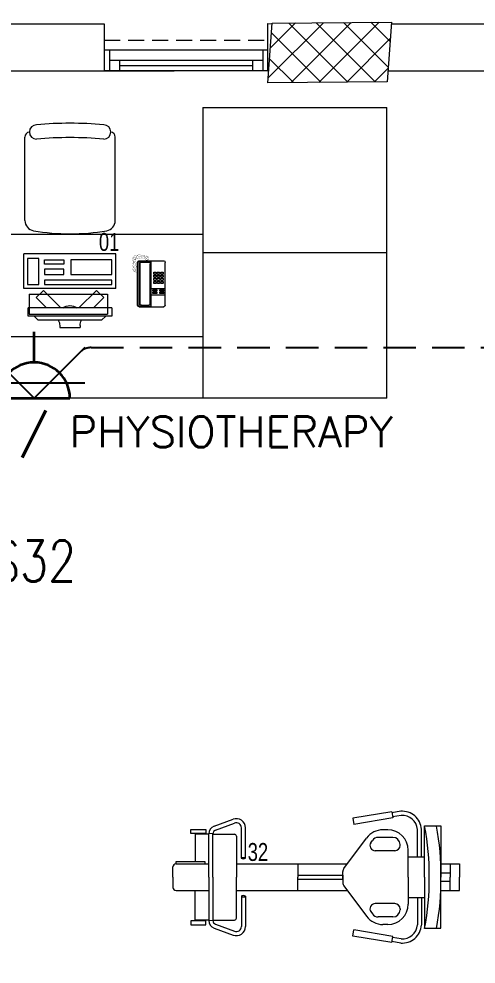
# Model space of a CAD drawing. Header units: inches. Extents: x -12418 to 57169, y -29325 to 19878.
# Drawn here: x 39990 to 42225, y 4208 to 8826 of the extents above; entities that cross this region are included whole.
import ezdxf
from ezdxf import colors
from ezdxf.entities.mleader import LeaderData, LeaderLine
from ezdxf.enums import TextEntityAlignment as Align
from ezdxf.math import Vec2, Vec3

# ---------------------------------------------------------------- set-up
doc = ezdxf.new("R2010")
doc.units = ezdxf.units.IN
doc.header["$LTSCALE"] = 25
doc.header["$MEASUREMENT"] = 0
for name, pattern in [('00-Ground Floor$0$HIDDEN2', [0.1875, 0.125, -0.0625]), ('DASHDOT', [25.4, 12.7, -6.35, 0, -6.35]), ('HIDDEN', [9.525, 6.35, -3.175])]:
    doc.linetypes.add(name, pattern=pattern)
doc.layers.get('0').update_dxf_attribs({"color": 8})
doc.layers.get('Defpoints').update_dxf_attribs({"color": 8})
for name, color, linetype, lineweight in [('00-Ground Floor$0$72_EGR_BASE_TEXT', 252, 'Continuous', 5), ('00-Ground Floor$0$72_EGR_EQP_TAG', 142, 'Continuous', 5), ('00-Ground Floor$0$Aluminum', 251, 'Continuous', 5), ('00-Ground Floor$0$C-HYDR-CTCH', 251, 'Continuous', 5), ('00-Ground Floor$0$Hatch', 254, 'Continuous', 5), ('00-Ground Floor$0$LOADING', 253, 'Continuous', 5), ('00-Ground Floor$0$Proj', 251, 'Continuous', 5), ('00-Ground Floor$0$Walls', 251, 'Continuous', 5), ('E-LITE-CIRC @ 100', 6, 'Continuous', 25), ('E-LITE-CLNG-CNDT', 6, 'DASHDOT', 35), ('E-LITE-EXIT-NUMB', 6, 'Continuous', 25), ('E-POWR-FLOR-CNDT', 6, 'HIDDEN', 25), ('E-POWR-WALL @ 100', 4, 'Continuous', 35)]:
    doc.layers.add(name, color=color, linetype=linetype, lineweight=lineweight)
doc.styles.add('00-Ground Floor$0$SIMPLEX', font='SIMPLEX.shx', dxfattribs={"height": 150})
doc.styles.add('00-Ground Floor$0$X3G_ENTITY_257CFD', font='swisscl.ttf', dxfattribs={"height": 200})
doc.styles.add('DC_Simplex', font='SIMPLEX.shx', dxfattribs={"width": 0.7})

# ---------------------------------------------------------------- blocks, each defined once
blk = doc.blocks.new('00-Ground Floor$0$exercicebike')
at = {"linetype": 'Continuous', "lineweight": 5}
for p, q in [((-13.7, 1399.9), (51.3, 1399.9)), ((-13.7, 1309.2), (-13.7, 1399.9)), ((116.3, 1399.9), (51.3, 1399.9)), ((116.3, 1309.2), (116.3, 1399.9)), ((-13.7, 1354.9), (51.3, 1354.9)), ((31, 1354.9), (31, 1309.9)), ((116.3, 1354.9), (51.3, 1354.9)), ((71.7, 1354.9), (71.7, 1309.9)), ((-198.7, 1229.9), (-198.7, 1309.9)), ((-198.7, 1309.9), (51.3, 1309.9)), ((301.3, 1309.9), (51.3, 1309.9)), ((301.3, 1229.9), (301.3, 1309.9)), ((51.3, 1229.9), (-198.7, 1229.9)), ((-48.7, 1214.9), (-182.3, 1214.9)), ((-48.7, 1149.9), (-48.7, 1229.9)), ((51.3, 1229.9), (301.3, 1229.9)), ((151.3, 1149.9), (151.3, 1229.9)), ((151.3, 1214.9), (285, 1214.9)), ((-48.7, 1194.9), (-181.6, 1194.9)), ((151.3, 1194.9), (284.3, 1194.9)), ((-270.5, 1113), (-263.4, 1070.3)), ((-250.6, 1115.3), (-243.7, 1073.6)), ((-103, 1110), (-108.1, 1110)), ((-48.7, 1149.9), (-80, 1149.9)), ((51.3, 1149.9), (-48.7, 1149.9)), ((51.3, 1149.9), (151.3, 1149.9)), ((151.3, 1149.9), (182.6, 1149.9)), ((205.7, 1110), (210.8, 1110)), ((353.3, 1115.3), (346.3, 1073.6)), ((373.2, 1113), (366.1, 1070.3)), ((-267.7, 1069.6), (-238.1, 1074.5)), ((-267.7, 1069.6), (-236.1, 878.7)), ((-238.1, 1074.5), (-206.5, 883.6)), ((-143.1, 1075), (-143.1, 1003.3)), ((-78, 1085), (-78, 987.7)), ((180.7, 1085), (180.7, 987.7)), ((245.8, 1075), (245.8, 1003.3)), ((340.8, 1074.5), (309.2, 883.6)), ((370.4, 1069.6), (338.8, 878.7)), ((370.4, 1069.6), (340.8, 1074.5)), ((-180, 1049.9), (-180, 1026.2)), ((282.6, 1049.9), (282.6, 1026.2)), ((-117.2, 967.1), (-127.9, 974.4)), ((219.8, 967.1), (230.5, 974.4)), ((9.1, 834.9), (-139.8, 946)), ((93.6, 834.9), (242.5, 946)), ((-236.1, 878.7), (-206.5, 883.6)), ((338.8, 878.7), (309.2, 883.6)), ((-13.7, 309.9), (-13.7, 851.9)), ((116.3, 309.9), (116.3, 851.9)), ((51.3, 829.9), (24.1, 829.9)), ((41.6, 829.9), (51.3, 829.9)), ((41.6, 609.9), (41.6, 829.9)), ((51.3, 829.9), (78.6, 829.9)), ((61, 829.9), (51.3, 829.9)), ((61, 609.9), (61, 829.9)), ((-13.7, 609.9), (51.3, 609.9)), ((116.3, 609.9), (51.3, 609.9)), ((-42.1, 354), (-189.6, 354)), ((-42.1, 334), (-189.6, 334)), ((-45.1, 334), (-45.1, 354)), ((144.8, 354), (292.2, 354)), ((144.8, 334), (292.2, 334)), ((147.8, 334), (147.8, 354)), ((-197.5, 201), (-231.8, 293.4)), ((-178.7, 208), (-213, 300.3)), ((-158.7, 194.9), (-158.7, 299.9)), ((-148.7, 309.9), (51.3, 309.9)), ((251.3, 309.9), (51.3, 309.9)), ((261.3, 194.9), (261.3, 299.9)), ((281.4, 208), (315.7, 300.3)), ((300.2, 201), (334.4, 293.4)), ((-159.6, 194.9), (-162.3, 175)), ((51.3, 194.9), (-160, 194.9)), ((51.3, 194.9), (262.7, 194.9)), ((262.3, 194.9), (264.9, 175)), ((-182, 86.8), (-182, 160.9)), ((-182, 160.9), (-161.7, 160.9)), ((-161.7, 160.9), (-161.7, 86.8)), ((51.3, 174.9), (-160, 174.9)), ((-158.1, 174.9), (-158.1, 108.3)), ((-13.7, 157.1), (-23.4, 157.1)), ((-23.4, 157.1), (-23.4, 13.5)), ((-13.7, 14.9), (-13.7, 174.9)), ((51.3, 174.9), (262.7, 174.9)), ((116.3, 14.9), (116.3, 174.9)), ((260.8, 174.9), (260.8, 108.3)), ((264.3, 160.9), (264.3, 86.8)), ((284.7, 160.9), (264.3, 160.9)), ((284.7, 86.8), (284.7, 160.9)), ((-158.1, 108.3), (-23, 108.3)), ((260.8, 108.3), (116.3, 108.3)), ((-161.7, 86.8), (-182, 86.8)), ((264.3, 86.8), (284.7, 86.8)), ((-23.4, 13.5), (-13.6, 13.5)), ((51.3, -0.1), (1.3, -0.1)), ((51.3, -0.1), (101.3, -0.1))]:
    blk.add_line(p, q, dxfattribs=at)
for centre, radius, start, end in [((31.9, 120), 1190.1, 89.0629, 101.1691), ((70.8, 120), 1190.1, 78.8309, 90.9371), ((31.9, 62.3), 1190.1, 89.0629, 101.1691), ((70.8, 62.3), 1190.1, 78.8309, 90.9371), ((-175.8, 1120.2), 95, 93.959, 184.3363), ((278.5, 1120.2), 95, 355.6637, 86.041), ((-175.8, 1120.2), 75, 94.456, 183.6917), ((278.5, 1120.2), 75, 356.3083, 85.544), ((-80, 1049.9), 100, 90, 180), ((-108.1, 1075), 35, 90, 180), ((-103, 1085), 25, 0, 90), ((205.7, 1085), 25, 90, 180), ((182.6, 1049.9), 100, 0, 90), ((210.8, 1075), 35, 0, 90), ((-80, 1026.2), 100, 180, 233.2655), ((182.6, 1026.2), 100, 306.7345, 0), ((-108.1, 1003.3), 35, 180, 235.6012), ((-103, 987.7), 25, 235.6005, 0), ((205.7, 987.7), 25, 180, 304.3995), ((210.8, 1003.3), 35, 304.4002, 0), ((24.1, 854.9), 25, 233.2644, 270), ((78.6, 854.9), 25, 270, 306.7356), ((-189.6, 309), 45, 90, 200.3571), ((-189.6, 309), 25, 90, 200.3581), ((-56.2, 344), 17.3, 324.6031, 35.3969), ((158.9, 344), 17.3, 144.6031, 215.3969), ((292.2, 309), 45, 339.6417, 90), ((292.2, 309), 25, 339.6419, 90), ((-148.7, 299.9), 10, 90, 180), ((251.3, 299.9), 10, 0, 90), ((-160, 214.9), 40, 200.3572, 270), ((-160, 214.9), 20, 200.3559, 270), ((262.7, 214.9), 20, 270, 339.6441), ((262.7, 214.9), 40, 270, 339.6428), ((1.3, 14.9), 15, 180, 270), ((101.3, 14.9), 15, 270, 0)]:
    blk.add_arc(centre, radius, start, end, dxfattribs=at)
blk = doc.blocks.new('00-Ground Floor$0$DM20079-P')
at = {"color": 0}
for p, q in [((-0.0686, 0.217), (-0.0686, 0.008)), ((-0.0616, 0.225), (0.0594, 0.225)), ((-0.0616, 0.225), (-0.0616, 0)), ((-0.0616, 0.222), (-0.0016, 0.222)), ((-0.0616, 0.212), (-0.0565, 0.212)), ((-0.0566, 0.2105), (-0.0566, 0.0145)), ((-0.0496, 0.2175), (-0.0136, 0.2175)), ((-0.0068, 0.212), (-0.0016, 0.212)), ((-0.0066, 0.2105), (-0.0066, 0.0145)), ((-0.0016, 0.225), (-0.0016, 0)), ((0.0664, 0.217), (0.0664, 0.008)), ((-0.0016, 0.1675), (0.0664, 0.1675)), ((-0.0016, 0.135), (0.0664, 0.135)), ((-0.0616, 0.013), (-0.0565, 0.013)), ((-0.0616, 0.003), (-0.0016, 0.003)), ((-0.0594, 0), (0.0594, 0)), ((-0.0496, 0.0075), (-0.0136, 0.0075)), ((-0.0068, 0.013), (-0.0016, 0.013))]:
    blk.add_line(p, q, dxfattribs=at)
for points in [[(0.0074, 0.1605, 0.414214), (0.0054, 0.1585), (0.0054, 0.1555, 0.414214), (0.0074, 0.1535), (0.0234, 0.1535, 0.414214), (0.0254, 0.1555), (0.0254, 0.1585, 0.414214), (0.0234, 0.1605)], [(0.0234, 0.142, 0.414214), (0.0254, 0.144), (0.0254, 0.147, 0.414214), (0.0234, 0.149), (0.0074, 0.149, 0.414214), (0.0054, 0.147), (0.0054, 0.144, 0.414214), (0.0074, 0.142)], [(0.0574, 0.1535, 0.414214), (0.0594, 0.1555), (0.0594, 0.1585, 0.414214), (0.0574, 0.1605), (0.0414, 0.1605, 0.414214), (0.0394, 0.1585), (0.0394, 0.1555, 0.414214), (0.0414, 0.1535)], [(0.0574, 0.142, 0.414214), (0.0594, 0.144), (0.0594, 0.147, 0.414214), (0.0574, 0.149), (0.0414, 0.149, 0.414214), (0.0394, 0.147), (0.0394, 0.144, 0.414214), (0.0414, 0.142)], [(0.0104, 0.103, 0.414214), (0.0124, 0.101), (0.0204, 0.101, 0.414214), (0.0224, 0.103), (0.0224, 0.109, 0.414214), (0.0204, 0.111), (0.0124, 0.111, 0.414214), (0.0104, 0.109)], [(0.0104, 0.088, 0.414214), (0.0124, 0.086), (0.0204, 0.086, 0.414214), (0.0224, 0.088), (0.0224, 0.094, 0.414214), (0.0204, 0.096), (0.0124, 0.096, 0.414214), (0.0104, 0.094)], [(0.0274, 0.103, 0.414214), (0.0294, 0.101), (0.0374, 0.101, 0.414214), (0.0394, 0.103), (0.0394, 0.109, 0.414214), (0.0374, 0.111), (0.0294, 0.111, 0.414214), (0.0274, 0.109)], [(0.0274, 0.088, 0.414214), (0.0294, 0.086), (0.0374, 0.086, 0.414214), (0.0394, 0.088), (0.0394, 0.094, 0.414214), (0.0374, 0.096), (0.0294, 0.096, 0.414214), (0.0274, 0.094)], [(0.0444, 0.103, 0.414214), (0.0464, 0.101), (0.0544, 0.101, 0.414214), (0.0564, 0.103), (0.0564, 0.109, 0.414214), (0.0544, 0.111), (0.0464, 0.111, 0.414214), (0.0444, 0.109)], [(0.0444, 0.088, 0.414214), (0.0464, 0.086), (0.0544, 0.086, 0.414214), (0.0564, 0.088), (0.0564, 0.094, 0.414214), (0.0544, 0.096), (0.0464, 0.096, 0.414214), (0.0444, 0.094)], [(0.0104, 0.073, 0.414214), (0.0124, 0.071), (0.0204, 0.071, 0.414214), (0.0224, 0.073), (0.0224, 0.079, 0.414214), (0.0204, 0.081), (0.0124, 0.081, 0.414214), (0.0104, 0.079)], [(0.0104, 0.058, 0.414214), (0.0124, 0.056), (0.0204, 0.056, 0.414214), (0.0224, 0.058), (0.0224, 0.064, 0.414214), (0.0204, 0.066), (0.0124, 0.066, 0.414214), (0.0104, 0.064)], [(0.0274, 0.073, 0.414214), (0.0294, 0.071), (0.0374, 0.071, 0.414214), (0.0394, 0.073), (0.0394, 0.079, 0.414214), (0.0374, 0.081), (0.0294, 0.081, 0.414214), (0.0274, 0.079)], [(0.0274, 0.058, 0.414214), (0.0294, 0.056), (0.0374, 0.056, 0.414214), (0.0394, 0.058), (0.0394, 0.064, 0.414214), (0.0374, 0.066), (0.0294, 0.066, 0.414214), (0.0274, 0.064)], [(0.0444, 0.073, 0.414214), (0.0464, 0.071), (0.0544, 0.071, 0.414214), (0.0564, 0.073), (0.0564, 0.079, 0.414214), (0.0544, 0.081), (0.0464, 0.081, 0.414214), (0.0444, 0.079)], [(0.0444, 0.058, 0.414214), (0.0464, 0.056), (0.0544, 0.056, 0.414214), (0.0564, 0.058), (0.0564, 0.064, 0.414214), (0.0544, 0.066), (0.0464, 0.066, 0.414214), (0.0444, 0.064)]]:
    blk.add_lwpolyline(points, format="xyb", close=True, dxfattribs=at)
at = {"color": 0, "const_width": 0.001}
blk.add_lwpolyline([(-0.0686, 0.059, 0.184574), (-0.0861, 0.0478, 1.44364), (-0.0769, 0.0452, 0.837915), (-0.0907, 0.0465, 0.30536), (-0.0835, 0.0248, 1.584726), (-0.0815, 0.034, 0.253153), (-0.094, 0.0228, 0.874198), (-0.0776, 0.0142, 0.915253), (-0.0897, 0.0168, 0.223821), (-0.0874, -0.0011, 1.703343), (-0.0796, 0.005, 0.588962), (-0.0934, -0.0114, 0.717795), (-0.0769, -0.0108, 0.983104), (-0.0875, -0.0075, 0.326362), (-0.0815, -0.0259, 0.758716), (-0.0657, -0.0134, 0.906186), (-0.0743, -0.016, 0.189488), (-0.067, -0.0272, 0.7948), (-0.0506, -0.0127, 1.223996), (-0.0585, -0.0193, 0.072149), (-0.0473, -0.0259, 0.645886), (-0.0341, -0.0134, 1.366917), (-0.042, -0.0193, 0.078415), (-0.0315, -0.0246, 0.723006), (-0.0229, -0.0127, 1.105484), (-0.0289, -0.018, 0.327892), (-0.017, -0.0193, 0.446638), (-0.0144, -0.0068, 0.327263), (-0.0269, -0.0029, 1.240441), (-0.0229, -0.0094, 0.611307), (-0.0278, 0.0075)], format="xyb", dxfattribs=at)
at = {"color": 0}
for centre, radius, start, end in [((-0.0605, 0.217), 0.00813, 97.9633, 179.6649), ((-0.0496, 0.2105), 0.007, 90, 180), ((-0.0136, 0.2105), 0.007, 0, 90), ((0.0582, 0.217), 0.00813, 0.3351, 82.0367), ((-0.0605, 0.008), 0.00813, 180.3351, 277.9633), ((-0.0496, 0.0145), 0.007, 180, 270), ((-0.0136, 0.0145), 0.007, 270, 0), ((0.0582, 0.008), 0.00813, 277.9633, 359.6649)]:
    blk.add_arc(centre, radius, start, end, dxfattribs=at)
blk = doc.blocks.new('00-Ground Floor$0$GF21021-P')
for p, q in [((-0.2207, 0.4756), (-0.2207, 0.0675)), ((0.2205, 0.4756), (0.2205, 0.0675))]:
    blk.add_line(p, q)
for centre, radius, start, end in [((-0.1707, 0.4756), 0.05, 99.6329, 180), ((-0.0001, -0.5295), 1.0695, 80.3671, 99.6329), ((0.1705, 0.4756), 0.05, 0, 80.3671), ((-0.1957, 0.0675), 0.025, 180, 261.4721), ((-0.1643, 0.0425), 0.0351, 90, 270), ((0, 1.8467), 1.7767, 264.6946, 275.3053), ((0.1641, 0.0425), 0.0351, 270, 90), ((0.1955, 0.0675), 0.025, 278.5279, 0), ((0, 1.8314), 1.8314, 264.8532, 275.147)]:
    blk.add_arc(centre, radius, start, end)
blk = doc.blocks.new('00-Ground Floor$0$ITCWLS1-P')
at = {"layer": '00-Ground Floor$0$LOADING'}
for p, q in [((-0.2651, 0.43, 0), (-0.3051, 0.43, 0)), ((-0.3051, 0.43, 0), (-0.3051, 0.02, 0)), ((-0.2651, 0.43, 0), (-0.2651, 0.02, 0)), ((-0.17, 0.45), (-0.17, 0)), ((-0.17, 0.45), (0, 0.45)), ((-0.1496, 0.4305), (-0.1291, 0.4305)), ((-0.1291, 0.4305), (-0.1291, 0.4089)), ((0, 0.45), (0, 0)), ((-0.3251, 0.38, 0), (-0.3051, 0.4, 0)), ((-0.3251, 0.38, 0), (-0.3251, 0.07, 0)), ((-0.197, 0.4094), (-0.295, 0.4094)), ((-0.295, 0.0264), (-0.295, 0.4094)), ((-0.197, 0.0264), (-0.197, 0.4094)), ((-0.3503, 0.275), (-0.3596, 0.275)), ((-0.3596, 0.175), (-0.3596, 0.275)), ((-0.3503, 0.175), (-0.3596, 0.175)), ((-0.3251, 0.07, 0), (-0.3051, 0.05, 0)), ((-0.3051, 0.02, 0), (-0.2651, 0.02, 0)), ((-0.197, 0.0264), (-0.295, 0.0264)), ((-0.17, 0), (0, 0))]:
    blk.add_line(p, q, dxfattribs=at)
at = {"layer": '00-Ground Floor$0$LOADING', "extrusion": (2.48281e-10, 3.18408e-10, -1)}
for p, q in [((-0.2651, 0.3395), (-0.2144, 0.3902)), ((-0.1791, 0.3548), (-0.2144, 0.3902)), ((-0.2651, 0.2688), (-0.1791, 0.3548))]:
    blk.add_line(p, q, dxfattribs=at)
at = {"layer": '00-Ground Floor$0$LOADING', "extrusion": (2.48281e-10, -3.18408e-10, -1)}
for p, q in [((-0.2651, 0.1812), (-0.1791, 0.0952)), ((-0.2651, 0.1105), (-0.2144, 0.0598)), ((-0.1791, 0.0952), (-0.2144, 0.0598))]:
    blk.add_line(p, q, dxfattribs=at)
at = {"layer": '00-Ground Floor$0$LOADING'}
for points in [[(-0.1291, 0.4089), (-0.1291, 0.1), (-0.1496, 0.1), (-0.1496, 0.4305)], [(-0.1496, 0.1), (-0.1496, 0.1), (-0.1496, 0.1), (-0.1496, 0.1), (-0.1496, 0.1), (-0.1496, 0.1), (-0.1496, 0.1), (-0.1496, 0.1), (-0.1496, 0.1)], [(-0.1496, 0.1), (-0.1496, 0.1), (-0.1496, 0.1), (-0.1496, 0.1), (-0.1496, 0.1), (-0.1496, 0.1), (-0.1496, 0.1), (-0.1496, 0.1), (-0.1496, 0.1), (-0.1496, 0.1), (-0.1496, 0.1), (-0.1496, 0.1), (-0.1496, 0.1), (-0.1496, 0.1), (-0.1496, 0.1), (-0.1496, 0.1), (-0.1496, 0.1), (-0.1496, 0.1)], [(-0.1496, 0.1), (-0.1496, 0.1), (-0.1496, 0.1), (-0.1496, 0.1), (-0.1496, 0.1), (-0.1496, 0.1), (-0.1496, 0.1), (-0.1496, 0.1), (-0.1496, 0.1), (-0.1496, 0.1)], [(-0.1496, 0.1), (-0.1496, 0.1), (-0.1496, 0.1), (-0.1496, 0.1), (-0.1496, 0.1), (-0.1496, 0.1), (-0.1496, 0.1)], [(-0.1496, 0.1), (-0.1496, 0.1), (-0.1496, 0.1), (-0.1496, 0.1), (-0.1496, 0.1), (-0.1496, 0.1), (-0.1496, 0.1), (-0.1496, 0.1), (-0.1496, 0.1), (-0.1496, 0.1)], [(-0.1496, 0.1), (-0.1496, 0.1), (-0.1496, 0.1), (-0.1496, 0.1), (-0.1496, 0.1), (-0.1496, 0.1), (-0.1496, 0.1), (-0.1496, 0.1), (-0.1496, 0.1), (-0.1496, 0.1), (-0.1496, 0.1), (-0.1496, 0.1), (-0.1496, 0.1), (-0.1496, 0.1), (-0.1496, 0.1)], [(-0.1496, 0.1), (-0.1496, 0.1), (-0.1496, 0.1), (-0.1496, 0.1), (-0.1496, 0.1), (-0.1496, 0.1), (-0.1496, 0.1), (-0.1496, 0.1), (-0.1496, 0.1), (-0.1496, 0.1)], [(-0.1496, 0.1), (-0.1496, 0.1), (-0.1496, 0.1), (-0.1496, 0.1), (-0.1496, 0.1), (-0.1496, 0.1), (-0.1496, 0.1), (-0.1496, 0.1), (-0.1496, 0.1), (-0.1496, 0.1)], [(-0.1496, 0.1), (-0.1496, 0.1), (-0.1496, 0.1), (-0.1496, 0.1), (-0.1496, 0.1), (-0.1496, 0.1), (-0.1496, 0.1), (-0.1496, 0.1), (-0.1496, 0.1), (-0.1496, 0.1), (-0.1496, 0.1), (-0.1496, 0.1), (-0.1496, 0.1), (-0.1496, 0.1), (-0.1496, 0.1), (-0.1496, 0.1), (-0.1496, 0.1), (-0.1496, 0.1), (-0.1496, 0.1), (-0.1496, 0.1), (-0.1496, 0.1), (-0.1496, 0.1), (-0.1496, 0.1), (-0.1496, 0.1), (-0.1496, 0.1), (-0.1496, 0.1), (-0.1496, 0.1), (-0.1496, 0.1), (-0.1496, 0.1), (-0.1496, 0.1), (-0.1496, 0.1), (-0.1496, 0.1), (-0.1496, 0.1), (-0.1496, 0.1), (-0.1496, 0.1), (-0.1496, 0.1), (-0.1496, 0.1), (-0.1496, 0.1), (-0.1496, 0.1), (-0.1496, 0.1), (-0.1496, 0.1), (-0.1496, 0.1), (-0.1496, 0.1), (-0.1496, 0.1), (-0.1496, 0.1), (-0.1496, 0.1), (-0.1496, 0.1), (-0.1496, 0.1), (-0.1496, 0.1), (-0.1496, 0.1), (-0.1496, 0.1), (-0.1496, 0.1), (-0.1496, 0.1), (-0.1496, 0.1)], [(-0.1496, 0.1), (-0.1496, 0.1), (-0.1496, 0.1), (-0.1496, 0.1), (-0.1496, 0.1), (-0.1496, 0.1), (-0.1496, 0.1), (-0.1496, 0.1), (-0.1496, 0.1), (-0.1496, 0.1), (-0.1496, 0.1), (-0.1496, 0.1), (-0.1496, 0.1), (-0.1496, 0.1), (-0.1496, 0.1), (-0.1496, 0.1), (-0.1496, 0.1), (-0.1496, 0.1), (-0.1496, 0.1), (-0.1496, 0.1), (-0.1496, 0.1), (-0.1496, 0.1), (-0.1496, 0.1), (-0.1496, 0.1), (-0.1496, 0.1), (-0.1496, 0.1), (-0.1496, 0.1), (-0.1496, 0.1), (-0.1496, 0.1), (-0.1496, 0.1), (-0.1496, 0.1), (-0.1496, 0.1), (-0.1496, 0.1), (-0.1496, 0.1), (-0.1496, 0.1), (-0.1496, 0.1), (-0.1496, 0.1), (-0.1496, 0.1), (-0.1496, 0.1), (-0.1496, 0.1), (-0.1496, 0.1), (-0.1496, 0.1), (-0.1496, 0.1), (-0.1496, 0.1), (-0.1496, 0.1), (-0.1496, 0.1), (-0.1496, 0.1), (-0.1496, 0.1), (-0.1496, 0.1), (-0.1496, 0.1), (-0.1496, 0.1), (-0.1496, 0.1), (-0.1496, 0.1), (-0.1496, 0.1), (-0.1496, 0.1), (-0.1496, 0.1), (-0.1496, 0.1), (-0.1496, 0.1), (-0.1496, 0.1), (-0.1496, 0.1), (-0.1496, 0.1), (-0.1496, 0.1), (-0.1496, 0.1), (-0.1496, 0.1), (-0.1496, 0.1), (-0.1496, 0.1), (-0.1496, 0.1), (-0.1496, 0.1), (-0.1496, 0.1), (-0.1496, 0.1), (-0.1496, 0.1), (-0.1496, 0.1), (-0.1496, 0.1), (-0.1496, 0.1), (-0.1496, 0.1), (-0.1496, 0.1), (-0.1496, 0.1), (-0.1496, 0.1), (-0.1496, 0.1), (-0.1496, 0.1), (-0.1496, 0.1), (-0.1496, 0.1), (-0.1496, 0.1), (-0.1496, 0.1), (-0.1496, 0.1), (-0.1496, 0.1), (-0.1496, 0.1), (-0.1496, 0.1), (-0.1496, 0.1)], [(-0.1496, 0.1), (-0.1496, 0.1), (-0.1496, 0.1), (-0.1496, 0.1), (-0.1496, 0.1), (-0.1496, 0.1), (-0.1496, 0.1), (-0.1496, 0.1), (-0.1496, 0.1), (-0.1496, 0.1), (-0.1496, 0.1), (-0.1496, 0.1)], [(-0.1496, 0.1), (-0.1496, 0.1), (-0.1496, 0.1), (-0.1496, 0.1), (-0.1496, 0.1), (-0.1496, 0.1), (-0.1496, 0.1)], [(-0.1496, 0.1), (-0.1496, 0.1), (-0.1496, 0.1), (-0.1496, 0.1), (-0.1496, 0.1), (-0.1496, 0.1), (-0.1496, 0.1), (-0.1496, 0.1), (-0.1496, 0.1), (-0.1496, 0.1), (-0.1496, 0.1), (-0.1496, 0.1), (-0.1496, 0.1), (-0.1496, 0.1), (-0.1496, 0.1), (-0.1496, 0.1), (-0.1496, 0.1)], [(-0.1496, 0.1), (-0.1496, 0.1), (-0.1496, 0.1), (-0.1496, 0.1), (-0.1496, 0.1), (-0.1496, 0.1), (-0.1496, 0.1), (-0.1496, 0.1), (-0.1496, 0.1), (-0.1496, 0.1), (-0.1496, 0.1), (-0.1496, 0.1), (-0.1496, 0.1), (-0.1496, 0.1), (-0.1496, 0.1), (-0.1496, 0.1), (-0.1496, 0.1), (-0.1496, 0.1), (-0.1496, 0.1), (-0.1496, 0.1), (-0.1496, 0.1), (-0.1496, 0.1), (-0.1496, 0.1), (-0.1496, 0.1), (-0.1496, 0.1), (-0.1496, 0.1), (-0.1496, 0.1), (-0.1496, 0.1), (-0.1496, 0.1), (-0.1496, 0.1), (-0.1496, 0.1), (-0.1496, 0.1), (-0.1496, 0.1), (-0.1496, 0.1), (-0.1496, 0.1), (-0.1496, 0.1), (-0.1496, 0.1), (-0.1496, 0.1), (-0.1496, 0.1), (-0.1496, 0.1), (-0.1496, 0.1), (-0.1496, 0.1), (-0.1496, 0.1), (-0.1496, 0.1), (-0.1496, 0.1), (-0.1496, 0.1), (-0.1496, 0.1), (-0.1496, 0.1), (-0.1496, 0.1), (-0.1496, 0.1), (-0.1496, 0.1), (-0.1496, 0.1), (-0.1496, 0.1), (-0.1496, 0.1), (-0.1496, 0.1), (-0.1496, 0.1), (-0.1496, 0.1), (-0.1496, 0.1), (-0.1496, 0.1), (-0.1496, 0.1), (-0.1496, 0.1), (-0.1496, 0.1), (-0.1496, 0.1), (-0.1496, 0.1), (-0.1496, 0.1), (-0.1496, 0.1), (-0.1496, 0.1), (-0.1496, 0.1), (-0.1496, 0.1), (-0.1496, 0.1), (-0.1496, 0.1), (-0.1496, 0.1), (-0.1496, 0.1), (-0.1496, 0.1), (-0.1496, 0.1), (-0.1496, 0.1), (-0.1496, 0.1), (-0.1496, 0.1), (-0.1496, 0.1), (-0.1496, 0.1), (-0.1496, 0.1), (-0.1496, 0.1), (-0.1496, 0.1), (-0.1496, 0.1), (-0.1496, 0.1), (-0.1496, 0.1), (-0.1496, 0.1), (-0.1496, 0.1), (-0.1496, 0.1), (-0.1496, 0.1), (-0.1496, 0.1), (-0.1496, 0.1), (-0.1496, 0.1), (-0.1496, 0.1), (-0.1496, 0.1), (-0.1496, 0.1), (-0.1496, 0.1), (-0.1496, 0.1), (-0.1496, 0.1), (-0.1496, 0.1), (-0.1496, 0.1), (-0.1496, 0.1), (-0.1496, 0.1), (-0.1496, 0.1), (-0.1496, 0.1), (-0.1496, 0.1), (-0.1496, 0.1), (-0.1496, 0.1), (-0.1496, 0.1), (-0.1496, 0.1), (-0.1496, 0.1)], [(-0.1496, 0.1), (-0.1496, 0.1), (-0.1496, 0.1), (-0.1496, 0.1), (-0.1496, 0.1), (-0.1496, 0.1), (-0.1496, 0.1), (-0.1496, 0.1)]]:
    blk.add_lwpolyline(points, dxfattribs=at)
for points in [[(-0.1019, 0.4305), (-0.0304, 0.4305), (-0.0304, 0.2294), (-0.1019, 0.2294)], [(-0.1019, 0.1954), (-0.0747, 0.1954), (-0.0747, 0.1), (-0.1019, 0.1)], [(-0.0304, 0.1954), (-0.0508, 0.1954), (-0.0508, 0.1), (-0.0304, 0.1)], [(-0.1496, 0.1), (-0.1496, 0.1), (-0.1496, 0.1), (-0.1496, 0.1), (-0.1496, 0.1), (-0.1496, 0.1), (-0.1496, 0.1), (-0.1496, 0.1), (-0.1496, 0.1), (-0.1496, 0.1), (-0.1496, 0.1), (-0.1496, 0.1), (-0.1496, 0.1), (-0.1496, 0.1), (-0.1496, 0.1), (-0.1496, 0.1), (-0.1496, 0.1), (-0.1496, 0.1), (-0.1496, 0.1), (-0.1496, 0.1), (-0.1496, 0.1), (-0.1496, 0.1), (-0.1496, 0.1), (-0.1496, 0.1), (-0.1496, 0.1), (-0.1496, 0.1), (-0.1496, 0.1), (-0.1496, 0.1), (-0.1496, 0.1), (-0.1496, 0.1), (-0.1496, 0.1), (-0.1496, 0.1), (-0.1496, 0.1), (-0.1496, 0.1), (-0.1496, 0.1), (-0.1496, 0.1), (-0.1496, 0.1), (-0.1496, 0.1), (-0.1496, 0.1), (-0.1496, 0.1), (-0.1496, 0.1), (-0.1496, 0.1), (-0.1496, 0.1), (-0.1496, 0.1), (-0.1496, 0.1), (-0.1496, 0.1), (-0.1496, 0.1), (-0.1496, 0.1), (-0.1496, 0.1), (-0.1496, 0.1), (-0.1496, 0.1), (-0.1496, 0.1), (-0.1496, 0.1), (-0.1496, 0.1), (-0.1496, 0.1), (-0.1496, 0.1), (-0.1496, 0.1), (-0.1496, 0.1), (-0.1496, 0.1), (-0.1496, 0.1), (-0.1496, 0.1), (-0.1496, 0.1), (-0.1496, 0.1), (-0.1496, 0.1), (-0.1496, 0.1), (-0.1496, 0.1), (-0.1496, 0.1), (-0.1496, 0.1), (-0.1496, 0.1), (-0.1496, 0.1), (-0.1496, 0.1), (-0.1496, 0.1), (-0.1496, 0.1), (-0.1496, 0.1), (-0.1496, 0.1), (-0.1496, 0.1), (-0.1496, 0.1), (-0.1496, 0.1), (-0.1496, 0.1), (-0.1496, 0.1), (-0.1496, 0.1), (-0.1496, 0.1), (-0.1496, 0.1), (-0.1496, 0.1), (-0.1496, 0.1), (-0.1496, 0.1), (-0.1496, 0.1), (-0.1496, 0.1), (-0.1496, 0.1), (-0.1496, 0.1), (-0.1496, 0.1), (-0.1496, 0.1), (-0.1496, 0.1), (-0.1496, 0.1), (-0.1496, 0.1), (-0.1496, 0.1), (-0.1496, 0.1), (-0.1496, 0.1), (-0.1496, 0.1), (-0.1496, 0.1), (-0.1496, 0.1), (-0.1496, 0.1), (-0.1496, 0.1), (-0.1496, 0.1), (-0.1496, 0.1), (-0.1496, 0.1), (-0.1496, 0.1), (-0.1496, 0.1), (-0.1496, 0.1), (-0.1496, 0.1), (-0.1496, 0.1), (-0.1496, 0.1), (-0.1496, 0.1), (-0.1496, 0.1), (-0.1496, 0.1), (-0.1496, 0.1), (-0.1496, 0.1), (-0.1496, 0.1), (-0.1496, 0.1), (-0.1496, 0.1), (-0.1496, 0.1), (-0.1496, 0.1), (-0.1496, 0.1), (-0.1496, 0.1), (-0.1496, 0.1), (-0.1496, 0.1), (-0.1496, 0.1), (-0.1496, 0.1), (-0.1496, 0.1), (-0.1496, 0.1), (-0.1496, 0.1), (-0.1496, 0.1), (-0.1496, 0.1), (-0.1496, 0.1), (-0.1496, 0.1), (-0.1496, 0.1), (-0.1496, 0.1), (-0.1496, 0.1), (-0.1496, 0.1), (-0.1496, 0.1), (-0.1496, 0.1), (-0.1496, 0.1), (-0.1496, 0.1), (-0.1496, 0.1), (-0.1496, 0.1), (-0.1496, 0.1), (-0.1496, 0.1), (-0.1496, 0.1), (-0.1496, 0.1), (-0.1496, 0.1), (-0.1496, 0.1), (-0.1496, 0.1), (-0.1496, 0.1), (-0.1496, 0.1), (-0.1496, 0.1), (-0.1496, 0.1), (-0.1496, 0.1), (-0.1496, 0.1), (-0.1496, 0.1), (-0.1496, 0.1), (-0.1496, 0.1), (-0.1496, 0.1), (-0.1496, 0.1), (-0.1496, 0.1), (-0.1496, 0.1), (-0.1496, 0.1), (-0.1496, 0.1), (-0.1496, 0.1), (-0.1496, 0.1), (-0.1496, 0.1), (-0.1496, 0.1), (-0.1496, 0.1), (-0.1496, 0.1), (-0.1496, 0.1), (-0.1496, 0.1), (-0.1496, 0.1), (-0.1496, 0.1), (-0.1496, 0.1), (-0.1496, 0.1), (-0.1496, 0.1), (-0.1496, 0.1), (-0.1496, 0.1), (-0.1496, 0.1), (-0.1496, 0.1), (-0.1496, 0.1), (-0.1496, 0.1), (-0.1496, 0.1), (-0.1496, 0.1), (-0.1496, 0.1), (-0.1496, 0.1), (-0.1496, 0.1), (-0.1496, 0.1), (-0.1496, 0.1), (-0.1496, 0.1), (-0.1496, 0.1), (-0.1496, 0.1), (-0.1496, 0.1), (-0.1496, 0.1), (-0.1496, 0.1), (-0.1496, 0.1), (-0.1496, 0.1), (-0.1496, 0.1), (-0.1496, 0.1), (-0.1496, 0.1), (-0.1496, 0.1), (-0.1496, 0.1), (-0.1496, 0.1), (-0.1496, 0.1), (-0.1496, 0.1), (-0.1496, 0.1), (-0.1496, 0.1), (-0.1496, 0.1), (-0.1496, 0.1), (-0.1496, 0.1), (-0.1496, 0.1), (-0.1496, 0.1), (-0.1496, 0.1), (-0.1496, 0.1), (-0.1496, 0.1), (-0.1496, 0.1), (-0.1496, 0.1), (-0.1496, 0.1), (-0.1496, 0.1), (-0.1496, 0.1), (-0.1496, 0.1), (-0.1496, 0.1), (-0.1496, 0.1), (-0.1496, 0.1), (-0.1496, 0.1), (-0.1496, 0.1), (-0.1496, 0.1), (-0.1496, 0.1), (-0.1496, 0.1), (-0.1496, 0.1), (-0.1496, 0.1), (-0.1496, 0.1), (-0.1496, 0.1), (-0.1496, 0.1), (-0.1496, 0.1), (-0.1496, 0.1), (-0.1496, 0.1), (-0.1496, 0.1), (-0.1496, 0.1), (-0.1496, 0.1), (-0.1496, 0.1), (-0.1496, 0.1), (-0.1496, 0.1), (-0.1496, 0.1), (-0.1496, 0.1), (-0.1496, 0.1), (-0.1496, 0.1), (-0.1496, 0.1), (-0.1496, 0.1), (-0.1496, 0.1), (-0.1496, 0.1), (-0.1496, 0.1), (-0.1496, 0.1), (-0.1496, 0.1), (-0.1496, 0.1), (-0.1496, 0.1), (-0.1496, 0.1), (-0.1496, 0.1), (-0.1496, 0.1), (-0.1496, 0.1), (-0.1496, 0.1), (-0.1496, 0.1), (-0.1496, 0.1), (-0.1496, 0.1), (-0.1496, 0.1), (-0.1496, 0.1), (-0.1496, 0.1), (-0.1496, 0.1), (-0.1496, 0.1), (-0.1496, 0.1), (-0.1496, 0.1), (-0.1496, 0.1), (-0.1496, 0.1)], [(-0.1496, 0.1), (-0.1496, 0.1), (-0.1496, 0.1), (-0.1496, 0.1), (-0.1496, 0.1), (-0.1496, 0.1), (-0.1496, 0.1), (-0.1496, 0.1), (-0.1496, 0.1), (-0.1496, 0.1), (-0.1496, 0.1), (-0.1496, 0.1), (-0.1496, 0.1), (-0.1496, 0.1), (-0.1496, 0.1), (-0.1496, 0.1), (-0.1496, 0.1), (-0.1496, 0.1), (-0.1496, 0.1), (-0.1496, 0.1), (-0.1496, 0.1), (-0.1496, 0.1), (-0.1496, 0.1), (-0.1496, 0.1), (-0.1496, 0.1), (-0.1496, 0.1), (-0.1496, 0.1), (-0.1496, 0.1), (-0.1496, 0.1), (-0.1496, 0.1), (-0.1496, 0.1), (-0.1496, 0.1), (-0.1496, 0.1), (-0.1496, 0.1), (-0.1496, 0.1), (-0.1496, 0.1), (-0.1496, 0.1), (-0.1496, 0.1), (-0.1496, 0.1), (-0.1496, 0.1), (-0.1496, 0.1), (-0.1496, 0.1), (-0.1496, 0.1), (-0.1496, 0.1), (-0.1496, 0.1), (-0.1496, 0.1), (-0.1496, 0.1), (-0.1496, 0.1), (-0.1496, 0.1), (-0.1496, 0.1), (-0.1496, 0.1), (-0.1496, 0.1), (-0.1496, 0.1), (-0.1496, 0.1), (-0.1496, 0.1), (-0.1496, 0.1), (-0.1496, 0.1), (-0.1496, 0.1), (-0.1496, 0.1), (-0.1496, 0.1), (-0.1496, 0.1), (-0.1496, 0.1), (-0.1496, 0.1), (-0.1496, 0.1), (-0.1496, 0.1), (-0.1496, 0.1), (-0.1496, 0.1), (-0.1496, 0.1), (-0.1496, 0.1), (-0.1496, 0.1), (-0.1496, 0.1), (-0.1496, 0.1), (-0.1496, 0.1), (-0.1496, 0.1), (-0.1496, 0.1), (-0.1496, 0.1), (-0.1496, 0.1), (-0.1496, 0.1), (-0.1496, 0.1), (-0.1496, 0.1), (-0.1496, 0.1), (-0.1496, 0.1), (-0.1496, 0.1), (-0.1496, 0.1), (-0.1496, 0.1), (-0.1496, 0.1), (-0.1496, 0.1), (-0.1496, 0.1), (-0.1496, 0.1), (-0.1496, 0.1), (-0.1496, 0.1), (-0.1496, 0.1), (-0.1496, 0.1), (-0.1496, 0.1), (-0.1496, 0.1), (-0.1496, 0.1), (-0.1496, 0.1), (-0.1496, 0.1), (-0.1496, 0.1), (-0.1496, 0.1), (-0.1496, 0.1), (-0.1496, 0.1), (-0.1496, 0.1), (-0.1496, 0.1), (-0.1496, 0.1), (-0.1496, 0.1), (-0.1496, 0.1), (-0.1496, 0.1), (-0.1496, 0.1), (-0.1496, 0.1), (-0.1496, 0.1), (-0.1496, 0.1), (-0.1496, 0.1), (-0.1496, 0.1), (-0.1496, 0.1), (-0.1496, 0.1), (-0.1496, 0.1), (-0.1496, 0.1), (-0.1496, 0.1), (-0.1496, 0.1), (-0.1496, 0.1), (-0.1496, 0.1), (-0.1496, 0.1), (-0.1496, 0.1), (-0.1496, 0.1), (-0.1496, 0.1), (-0.1496, 0.1), (-0.1496, 0.1), (-0.1496, 0.1), (-0.1496, 0.1), (-0.1496, 0.1), (-0.1496, 0.1), (-0.1496, 0.1), (-0.1496, 0.1), (-0.1496, 0.1), (-0.1496, 0.1), (-0.1496, 0.1), (-0.1496, 0.1), (-0.1496, 0.1), (-0.1496, 0.1), (-0.1496, 0.1), (-0.1496, 0.1), (-0.1496, 0.1), (-0.1496, 0.1), (-0.1496, 0.1), (-0.1496, 0.1), (-0.1496, 0.1), (-0.1496, 0.1), (-0.1496, 0.1), (-0.1496, 0.1), (-0.1496, 0.1), (-0.1496, 0.1), (-0.1496, 0.1), (-0.1496, 0.1), (-0.1496, 0.1), (-0.1496, 0.1), (-0.1496, 0.1), (-0.1496, 0.1), (-0.1496, 0.1), (-0.1496, 0.1), (-0.1496, 0.1), (-0.1496, 0.1), (-0.1496, 0.1), (-0.1496, 0.1), (-0.1496, 0.1), (-0.1496, 0.1), (-0.1496, 0.1), (-0.1496, 0.1), (-0.1496, 0.1), (-0.1496, 0.1), (-0.1496, 0.1), (-0.1496, 0.1), (-0.1496, 0.1), (-0.1496, 0.1), (-0.1496, 0.1), (-0.1496, 0.1), (-0.1496, 0.1), (-0.1496, 0.1), (-0.1496, 0.1), (-0.1496, 0.1), (-0.1496, 0.1), (-0.1496, 0.1), (-0.1496, 0.1), (-0.1496, 0.1), (-0.1496, 0.1), (-0.1496, 0.1), (-0.1496, 0.1), (-0.1496, 0.1), (-0.1496, 0.1), (-0.1496, 0.1), (-0.1496, 0.1), (-0.1496, 0.1), (-0.1496, 0.1), (-0.1496, 0.1), (-0.1496, 0.1), (-0.1496, 0.1), (-0.1496, 0.1), (-0.1496, 0.1), (-0.1496, 0.1), (-0.1496, 0.1), (-0.1496, 0.1), (-0.1496, 0.1), (-0.1496, 0.1), (-0.1496, 0.1), (-0.1496, 0.1), (-0.1496, 0.1), (-0.1496, 0.1), (-0.1496, 0.1), (-0.1496, 0.1), (-0.1496, 0.1), (-0.1496, 0.1), (-0.1496, 0.1), (-0.1496, 0.1), (-0.1496, 0.1)], [(-0.1496, 0.1), (-0.1496, 0.1), (-0.1496, 0.1), (-0.1496, 0.1), (-0.1496, 0.1), (-0.1496, 0.1), (-0.1496, 0.1), (-0.1496, 0.1), (-0.1496, 0.1), (-0.1496, 0.1), (-0.1496, 0.1), (-0.1496, 0.1), (-0.1496, 0.1), (-0.1496, 0.1), (-0.1496, 0.1), (-0.1496, 0.1), (-0.1496, 0.1), (-0.1496, 0.1), (-0.1496, 0.1), (-0.1496, 0.1), (-0.1496, 0.1), (-0.1496, 0.1), (-0.1496, 0.1), (-0.1496, 0.1), (-0.1496, 0.1), (-0.1496, 0.1), (-0.1496, 0.1), (-0.1496, 0.1), (-0.1496, 0.1), (-0.1496, 0.1), (-0.1496, 0.1), (-0.1496, 0.1), (-0.1496, 0.1), (-0.1496, 0.1), (-0.1496, 0.1), (-0.1496, 0.1), (-0.1496, 0.1), (-0.1496, 0.1), (-0.1496, 0.1), (-0.1496, 0.1), (-0.1496, 0.1), (-0.1496, 0.1), (-0.1496, 0.1), (-0.1496, 0.1), (-0.1496, 0.1), (-0.1496, 0.1), (-0.1496, 0.1), (-0.1496, 0.1), (-0.1496, 0.1), (-0.1496, 0.1), (-0.1496, 0.1), (-0.1496, 0.1), (-0.1496, 0.1), (-0.1496, 0.1), (-0.1496, 0.1), (-0.1496, 0.1), (-0.1496, 0.1), (-0.1496, 0.1), (-0.1496, 0.1), (-0.1496, 0.1), (-0.1496, 0.1), (-0.1496, 0.1), (-0.1496, 0.1), (-0.1496, 0.1), (-0.1496, 0.1), (-0.1496, 0.1), (-0.1496, 0.1), (-0.1496, 0.1), (-0.1496, 0.1), (-0.1496, 0.1), (-0.1496, 0.1), (-0.1496, 0.1), (-0.1496, 0.1), (-0.1496, 0.1), (-0.1496, 0.1), (-0.1496, 0.1), (-0.1496, 0.1), (-0.1496, 0.1), (-0.1496, 0.1), (-0.1496, 0.1), (-0.1496, 0.1), (-0.1496, 0.1), (-0.1496, 0.1), (-0.1496, 0.1), (-0.1496, 0.1), (-0.1496, 0.1), (-0.1496, 0.1), (-0.1496, 0.1), (-0.1496, 0.1), (-0.1496, 0.1), (-0.1496, 0.1), (-0.1496, 0.1), (-0.1496, 0.1), (-0.1496, 0.1), (-0.1496, 0.1), (-0.1496, 0.1), (-0.1496, 0.1), (-0.1496, 0.1), (-0.1496, 0.1), (-0.1496, 0.1), (-0.1496, 0.1), (-0.1496, 0.1), (-0.1496, 0.1), (-0.1496, 0.1), (-0.1496, 0.1), (-0.1496, 0.1), (-0.1496, 0.1), (-0.1496, 0.1), (-0.1496, 0.1), (-0.1496, 0.1), (-0.1496, 0.1), (-0.1496, 0.1), (-0.1496, 0.1), (-0.1496, 0.1), (-0.1496, 0.1), (-0.1496, 0.1), (-0.1496, 0.1), (-0.1496, 0.1), (-0.1496, 0.1), (-0.1496, 0.1), (-0.1496, 0.1), (-0.1496, 0.1), (-0.1496, 0.1), (-0.1496, 0.1), (-0.1496, 0.1), (-0.1496, 0.1), (-0.1496, 0.1), (-0.1496, 0.1), (-0.1496, 0.1), (-0.1496, 0.1), (-0.1496, 0.1), (-0.1496, 0.1), (-0.1496, 0.1), (-0.1496, 0.1), (-0.1496, 0.1), (-0.1496, 0.1), (-0.1496, 0.1), (-0.1496, 0.1), (-0.1496, 0.1), (-0.1496, 0.1), (-0.1496, 0.1), (-0.1496, 0.1), (-0.1496, 0.1), (-0.1496, 0.1), (-0.1496, 0.1), (-0.1496, 0.1), (-0.1496, 0.1), (-0.1496, 0.1), (-0.1496, 0.1), (-0.1496, 0.1), (-0.1496, 0.1), (-0.1496, 0.1), (-0.1496, 0.1), (-0.1496, 0.1), (-0.1496, 0.1), (-0.1496, 0.1), (-0.1496, 0.1), (-0.1496, 0.1), (-0.1496, 0.1), (-0.1496, 0.1), (-0.1496, 0.1), (-0.1496, 0.1), (-0.1496, 0.1), (-0.1496, 0.1), (-0.1496, 0.1), (-0.1496, 0.1), (-0.1496, 0.1), (-0.1496, 0.1), (-0.1496, 0.1), (-0.1496, 0.1), (-0.1496, 0.1), (-0.1496, 0.1), (-0.1496, 0.1), (-0.1496, 0.1), (-0.1496, 0.1), (-0.1496, 0.1), (-0.1496, 0.1), (-0.1496, 0.1), (-0.1496, 0.1), (-0.1496, 0.1), (-0.1496, 0.1), (-0.1496, 0.1), (-0.1496, 0.1), (-0.1496, 0.1), (-0.1496, 0.1), (-0.1496, 0.1), (-0.1496, 0.1), (-0.1496, 0.1), (-0.1496, 0.1), (-0.1496, 0.1), (-0.1496, 0.1), (-0.1496, 0.1), (-0.1496, 0.1), (-0.1496, 0.1), (-0.1496, 0.1), (-0.1496, 0.1), (-0.1496, 0.1), (-0.1496, 0.1), (-0.1496, 0.1), (-0.1496, 0.1), (-0.1496, 0.1), (-0.1496, 0.1), (-0.1496, 0.1), (-0.1496, 0.1), (-0.1496, 0.1), (-0.1496, 0.1), (-0.1496, 0.1), (-0.1496, 0.1), (-0.1496, 0.1), (-0.1496, 0.1), (-0.1496, 0.1), (-0.1496, 0.1), (-0.1496, 0.1), (-0.1496, 0.1), (-0.1496, 0.1), (-0.1496, 0.1), (-0.1496, 0.1), (-0.1496, 0.1), (-0.1496, 0.1)], [(-0.1496, 0.0727), (-0.0236, 0.0727), (-0.0236, 0.0182), (-0.1496, 0.0182)]]:
    blk.add_lwpolyline(points, close=True, dxfattribs=at)
for centre, radius, start, end in [((-0.3503, 0.325), 0.05, 270, 300.3093), ((-0.3089, 0.225), 0.0556, 321.9431, 38.0569), ((-0.3503, 0.125), 0.05, 59.6907, 90)]:
    blk.add_arc(centre, radius, start, end, dxfattribs=at)
blk = doc.blocks.new('00-Ground Floor')
at = {"layer": '00-Ground Floor$0$Hatch'}
h = blk.add_hatch(dxfattribs=at)
h.set_pattern_fill('ANSI37', color=256, scale=30)
h.set_pattern_definition([(45, (-1981.42, -13099.68), (-67.35192, 67.35192), []), (135, (-1981.42, -13099.68), (-67.35192, -67.35192), [])])
h.paths.add_polyline_path([(48971.2, 8818.2), (48367.3, 8810.1), (48371.2, 8521.7), (48975.1, 8529.8)])
h.paths.add_polyline_path([(41810.5, 8810.5), (41227, 8805), (41207, 8513.7), (41790.5, 8519.1)])
h.paths.add_polyline_path([(27433.5, 8803.1), (26834.4, 8799), (26828.7, 8506), (27427.8, 8510)])
h.paths.add_polyline_path([(34618.7, 8805.3), (34017.5, 8797.8), (34009.3, 8512.1), (34610.5, 8519.6)])
h.paths.add_polyline_path([(20214.3, 8812.4), (19607.8, 8790.5), (19622.4, 8498), (20228.8, 8519.8)])
h.paths.add_polyline_path([(13477.7, 8802), (12255.7, 8825.9), (12249.3, 8529.8), (13471.3, 8505.8)])
h.paths.add_polyline_path([(13491.8, 1601.9), (12276.8, 1586.2), (12263.3, 1293.7), (13478.3, 1309.4)])
h.paths.add_polyline_path([(13465.7, -5591.3), (12262.6, -5607.3), (12256.9, -5900.3), (13460, -5884.3)])
h.paths.add_polyline_path([(13484.2, -12790), (12287.5, -12801.4), (12290.4, -13095.9), (13487, -13084.4)])
h.paths.add_polyline_path([(5849.2, -12787.9), (5245.6, -12791.6), (5256.3, -13077.1), (5859.8, -13073.4)])
h.paths.add_polyline_path([(5833.8, -5589.9), (5236.9, -5588.3), (5236.8, -5889.5), (5833.6, -5891)])
h.paths.add_polyline_path([(5843.6, 1599.7), (5224.3, 1600.9), (5213.7, 1298), (5833, 1296.7)])
h.paths.add_polyline_path([(5820.3, 8779.1), (5219.7, 8793.5), (5216, 8503.9), (5816.7, 8489.4)])
h.paths.add_polyline_path([(-1378.8, 8777.2), (-1981.4, 8799.9), (-1979.5, 8511.6), (-1376.9, 8488.9)])
h.paths.add_polyline_path([(-1371.1, -5601.1), (-1973.1, -5608.1), (-1969.7, -5899.7), (-1367.7, -5892.7)])
h.paths.add_polyline_path([(-1353.5, -12795.7), (-1951.9, -12796.7), (-1947.1, -13097.4), (-1348.7, -13096.4)])
h.paths.add_polyline_path([(20233.2, -12782.5), (19627.5, -12795.4), (19633.2, -13096.6), (20238.9, -13083.7)])
h.paths.add_polyline_path([(20226.6, -5590), (19632.3, -5607.6), (19634.4, -5904.1), (20228.7, -5886.6)])
h.paths.add_polyline_path([(20217.9, 1618), (19619, 1610.4), (19623, 1310.2), (20221.9, 1317.9)])
h.paths.add_polyline_path([(27418.3, 1602.8), (26816.3, 1607.5), (26820.6, 1315.3), (27422.5, 1310.7)])
h.paths.add_polyline_path([(27422, -5579.9), (26818.1, -5597.5), (26831.6, -5897.5), (27431.7, -5876.5)])
h.paths.add_polyline_path([(27438.1, -12795.9), (26834.3, -12789.3), (26831.9, -13075), (27435.7, -13081.6)])
h.paths.add_polyline_path([(34636.6, -12785.4), (34039.3, -12800), (34048.3, -13099.7), (34645.6, -13085.1)])
h.paths.add_polyline_path([(34629.3, -5597.1), (34028, -5595.2), (34029.2, -5892.4), (34630.4, -5894.3)])
h.paths.add_polyline_path([(34592.8, 1606.7), (34012, 1611.4), (34031.7, 1321.6), (34612.5, 1316.9)])
h.paths.add_polyline_path([(41796.2, 1606), (41198.6, 1619.8), (41200.6, 1327.8), (41798.2, 1314.1)])
h.paths.add_polyline_path([(41797.2, -5592.6), (41228.8, -5600.2), (41230.6, -5894.3), (41799, -5886.7)])
h.paths.add_polyline_path([(41834.3, -12789.7), (41229, -12792.4), (41230.4, -13096.9), (41835.6, -13094.3)])
h.paths.add_polyline_path([(49008.5, -12790.2), (48420.5, -12774.1), (48407.3, -13081.4), (48995.3, -13097.4)])
h.paths.add_polyline_path([(48992.7, -5590.8), (48389.5, -5589.7), (48387.5, -5886.2), (48990.7, -5887.3)])
at = {"layer": '00-Ground Floor$0$Aluminum'}
for p, q in [((41207, 8672.6), (40407, 8672.6)), ((40432, 8672.6), (40432, 8572.6)), ((41182, 8672.6), (41182, 8572.6)), ((41182, 8622.6), (40432, 8622.6)), ((40482, 8622.6), (40482, 8572.6)), ((40482, 8597.6), (41132, 8597.6)), ((41132, 8622.6), (41132, 8572.6)), ((41207, 8572.6), (40407, 8572.6))]:
    blk.add_line(p, q, dxfattribs=at)
at = {"layer": '00-Ground Floor$0$C-HYDR-CTCH', "flags": 128}
blk.add_lwpolyline([(41790.5, 8519.1), (41207, 8513.7), (41227, 8805), (41810.5, 8810.5), (41790.5, 8519.1)], dxfattribs=at)
at = {"layer": '00-Ground Floor$0$LOADING'}
for p, q in [((40888.4, 8393.5, 0), (40888.4, 7772.6, 0)), ((40888.4, 8393.5, 0), (41788.4, 8393.5, 0)), ((41788.4, 6972.6, 0), (41788.4, 8393.5, 0)), ((40888.4, 7772.6, 0), (38327.9, 7772.6, 0)), ((40888.4, 7772.6, 0), (40888.4, 6972.6, 0)), ((41788.4, 7683, 0), (40888.4, 7683, 0)), ((40888.4, 7272.6, 0), (38327.9, 7272.6, 0)), ((41788.4, 6972.6, 0), (38327.9, 6972.6, 0))]:
    blk.add_line(p, q, dxfattribs=at)
at = {"layer": '00-Ground Floor$0$Proj', "linetype": '00-Ground Floor$0$HIDDEN2', "ltscale": 25}
blk.add_line((40407, 8722.6), (41207, 8722.6), dxfattribs=at)
at = {"layer": '00-Ground Floor$0$Walls'}
for p, q in [((38824.4, 8802.6, 0), (40407, 8802.6)), ((40407, 8802.6), (40407, 8572.6)), ((41207, 8572.6), (41207, 8803.2)), ((41207, 8803.2), (41226.8, 8801.8)), ((41809.9, 8802.6, 0), (43417.9, 8802.6, 0)), ((38824.4, 8572.6, 0), (40747.9, 8572.6, 0)), ((41794.2, 8572.6, 0), (43417.9, 8572.6, 0))]:
    blk.add_line(p, q, dxfattribs=at)
at = {"layer": '00-Ground Floor$0$LOADING', "yscale": 1000, "zscale": 1000}
for name, p, xscale, rotation in [('00-Ground Floor$0$GF21021-P', (40239.9, 8316, 0), 1000, 180), ('00-Ground Floor$0$ITCWLS1-P', (40014.1, 7678.7, 0), -1000, 269.999999992483), ('00-Ground Floor$0$DM20079-P', (40638.4, 7644.6, 0), -1000, 179.9999934716296)]:
    blk.add_blockref(name, p, dxfattribs=dict(at, xscale=xscale, rotation=rotation))
at = {"layer": '00-Ground Floor$0$LOADING', "rotation": 270}
blk.add_blockref('00-Ground Floor$0$exercicebike', (40743, 4684.3, 0), dxfattribs=at)
at = {"layer": '00-Ground Floor$0$72_EGR_BASE_TEXT', "insert": (39559, 6883.5, 0), "char_height": 150, "width": 4962.473, "attachment_point": 2, "style": '00-Ground Floor$0$SIMPLEX'}
blk.add_mtext('RECEPTION AND CONTROL / PHYSIOTHERAPY', dxfattribs=at)
at = {"layer": '00-Ground Floor$0$72_EGR_EQP_TAG', "char_height": 87.47, "attachment_point": 2, "style": '00-Ground Floor$0$X3G_ENTITY_257CFD'}
for s, insert in [('01', (40430.6, 7780, 0)), ('32', (41158, 4799.7, 0))]:
    blk.add_mtext(s, dxfattribs=dict(at, insert=insert))
blk = doc.blocks.new('*U50')
blk.add_line((1.75, 0), (3.25, 0))
blk.add_lwpolyline([(0, -1.75, 1), (0, 1.75)], format="xyb", close=True)
at = {"layer": 'Defpoints'}
for p, q in [((2.475, 2.475), (0, 0)), ((0.758, 2.475), (0.758, -2.475)), ((2.475, -2.475), (0, 0))]:
    blk.add_line(p, q, dxfattribs=at)
at = {"layer": 'E-LITE-EXIT-NUMB', "style": 'DC_Simplex', "width": 0.7, "flags": 8}
blk.add_attdef('TYPE', text='', height=2, rotation=360, dxfattribs=at).set_placement((-2.682, 5.238), align=Align.RIGHT)
blk.add_attdef('CIRCUIT', (2.682, 5.238), '', height=2, rotation=360, dxfattribs=at)
blk = doc.blocks.new('ARR0W')
at = {"color": 45}
blk.add_ellipse((0, 0), major_axis=(0.4, 0), ratio=0.4, dxfattribs=at)
at = {"color": 45, "ltscale": 0.5}
blk.add_solid([(-1.4, 0.167), (-0.4, 0), (-1.4, -0.167)], dxfattribs=at)

msp = doc.modelspace()

# ---------------------------------------------------------------- linework, layer by layer
at = {"layer": 'E-POWR-FLOR-CNDT', "elevation": 0}
msp.add_lwpolyline([(40187.9, 7096.3), (40289.6, 7198.1, -0.198912), (40342.7, 7220.1), (46297.9, 7220.1)], format="xyb", dxfattribs=at)

# ---------------------------------------------------------------- block references
at = {"layer": 'E-LITE-CLNG-CNDT'}
msp.add_blockref('00-Ground Floor', (0, 0), dxfattribs=at)
at = {"layer": 'E-POWR-WALL @ 100', "xscale": 100, "yscale": 100, "zscale": 100, "rotation": 90.00000000000001}
msp.add_blockref('*U50', (40064.1, 6972.6, 0), dxfattribs=at)

# ---------------------------------------------------------------- leaders
at = {"layer": 'E-LITE-CIRC @ 100'}
ml = msp.add_multileader_mtext('Standard', dxfattribs=at)
ml.set_content('{\\Fdc_el_romans|c0;\\W0.8;TO\\Fromans|c0; \\Fsimplex|c0;LP-GF/S32}', color=256, style='DC_Simplex')
ml.set_leader_properties()
ml.set_arrow_properties(name='ARR0W')
ml.build(insert=Vec2(0, 0))
ml.multileader.update_dxf_attribs({"dogleg_length": 200, "arrow_head_size": 140, "scale": 100})
ctx = ml.context
ctx.base_point, ctx.scale, ctx.char_height, ctx.arrow_head_size, ctx.landing_gap_size, ctx.plane_origin, ctx.plane_x_axis, ctx.plane_y_axis = Vec3(38454.2, 6144.8), 100, 200, 140, 140, Vec3(54688.1, 1494.7), Vec3(1, 0.000001, 0), Vec3(-0.000001, 1, 0)
notes = []
notes.append((ctx, [(0, (1, 1, 0), (38345.4, 6144.8), (1, 0.000001, 0), 108.8, [(0, [(37591.5, 6420.3)], 0, [])])]))
ctx.mtext.insert, ctx.mtext.text_direction, ctx.mtext.rotation, ctx.mtext.flow_direction = Vec3(38594.2, 6278.1), Vec3(1, 0.000001, 0), 0.000001, 5
for ctx, leaders in notes:
    for number, flags, end, landing, length, lines in leaders:
        leader = LeaderData()
        leader.index, (leader.has_last_leader_line, leader.has_dogleg_vector, leader.attachment_direction) = number, flags
        leader.last_leader_point, leader.dogleg_vector, leader.dogleg_length = Vec3(end), Vec3(landing), length
        for number, points, colour, breaks in lines:
            line = LeaderLine()
            line.index, line.vertices, line.color, line.breaks = number, Vec3.list(points), colors.encode_raw_color(colour), breaks
            leader.lines.append(line)
        ctx.leaders.append(leader)

doc.saveas('drawing.dxf')
